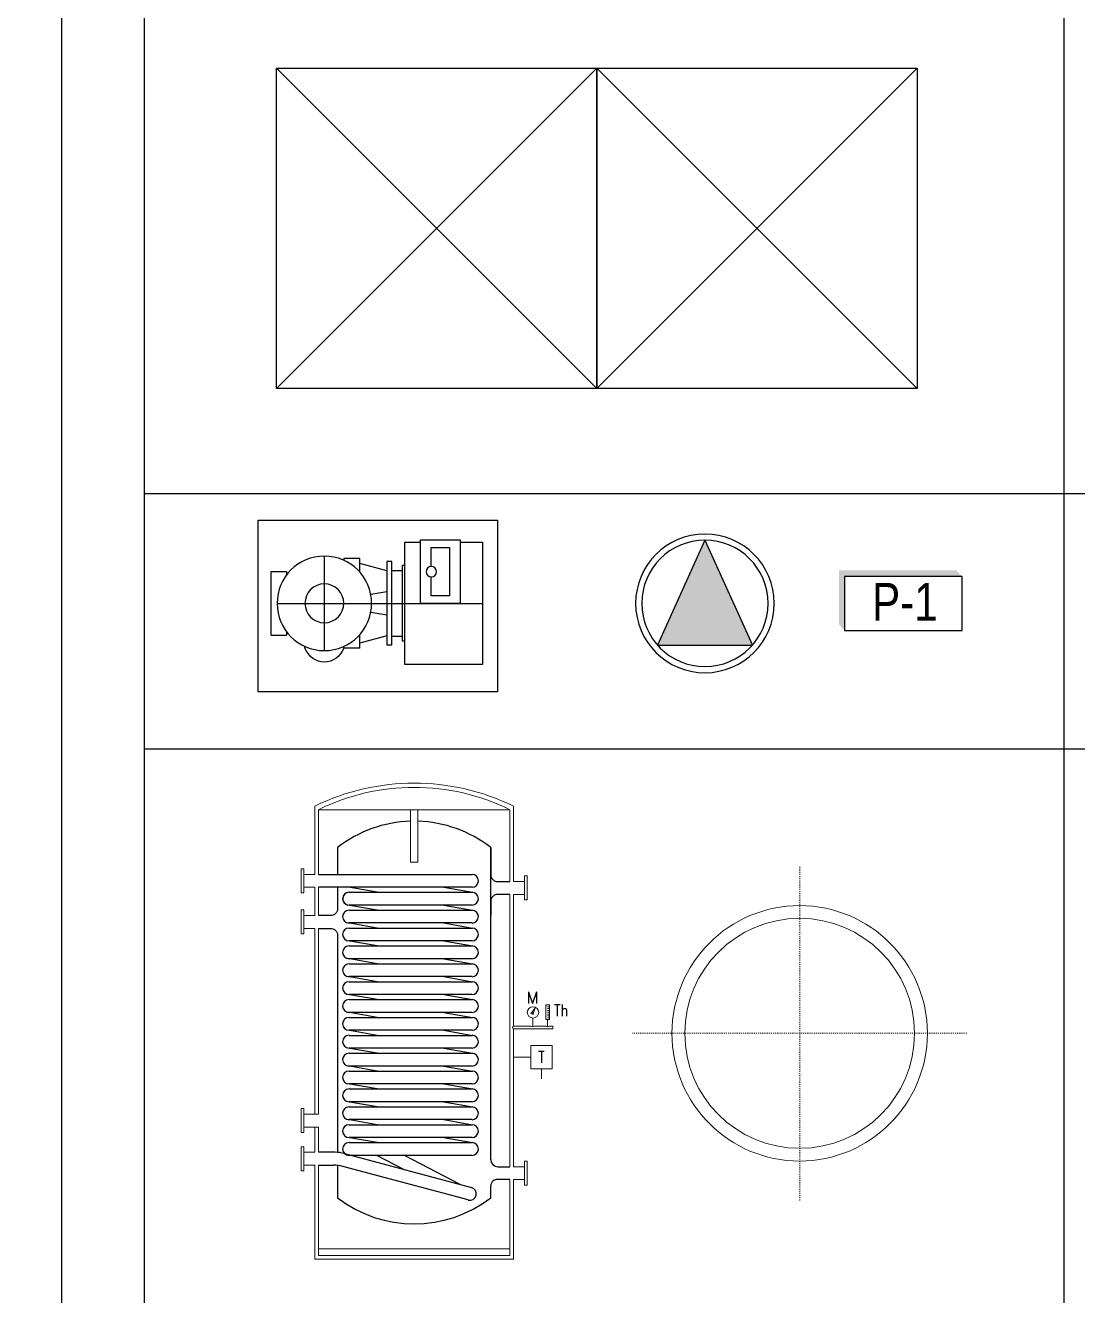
# Model space of a CAD drawing. Header units: centimetres. Extents: x -13133 to 30552, y -2 to 4552.
# Drawn here: x 25995.5 to 26093.8, y 418.6 to 537.3 of the extents above; entities that cross this region are included whole.
import ezdxf
from ezdxf.enums import TextEntityAlignment as Align

# ---------------------------------------------------------------- set-up
doc = ezdxf.new("R2010")
doc.units = ezdxf.units.CM
for name, pattern in [('CENTER2', [1.125, 0.75, -0.125, 0.125, -0.125]), ('DASHDOT2', [0.5, 0.25, -0.125, 0, -0.125]), ('DASHED', [18, 12, -6])]:
    doc.linetypes.add(name, pattern=pattern)
for name, color, linetype in [('MEP-MAHAL', 41, 'CONTINUOUS'), ('MEP-T-CİHAZ', 111, 'CONTINUOUS'), ('MTY-CİHAZ', 135, 'CONTINUOUS'), ('MTY-TEFRIS', 15, 'CONTINUOUS'), ('ROTAS-VANA', 1, 'CONTINUOUS')]:
    doc.layers.add(name, color=color, linetype=linetype)
doc.layers.add('MTY-CİHAZ2', color=111, linetype='CONTINUOUS', lineweight=5)
doc.layers.add('Renkli Tarama', color=7, linetype='CONTINUOUS', lineweight=0)
doc.styles.add('ARIAL', font='arial.ttf', dxfattribs={"height": 1})
doc.styles.add('ROMANS', font='romanstw.shx', dxfattribs={"width": 0.7})

# ---------------------------------------------------------------- blocks, each defined once
blk = doc.blocks.new('A$C197C6EC5')
at = {"layer": 'MEP-T-CİHAZ', "color": 1, "extrusion": (5e-16, 1, 0)}
for p, q in [((15.75, 11.95), (15.75, -11.95)), ((30.94, 11.95), (15.75, 11.95)), ((30.94, -11.95), (30.94, 11.95)), ((15.75, 7.4), (15.28, 7.4)), ((15.28, 7.4), (15.28, -7.4)), ((26.6, 0.05), (18.82, 0.05)), ((18.82, 0.05), (18.82, -12.45)), ((26.6, -12.45), (26.6, 0.05)), ((20.89, -1.45), (20.89, -5.2)), ((24.53, -1.45), (20.89, -1.45)), ((24.53, -10.95), (24.53, -1.45)), ((15.75, -7.4), (15.28, -7.4)), ((20.89, -7.2), (20.89, -10.95)), ((15.75, -11.95), (18.82, -11.95)), ((20.89, -10.95), (24.53, -10.95)), ((26.6, -11.95), (30.94, -11.95)), ((18.82, -12.45), (26.6, -12.45))]:
    blk.add_line(p, q, dxfattribs=at)
at = {"layer": 'MEP-T-CİHAZ'}
for p, q in [((-3.81, 8.79), (-3.81, 8.43)), ((0, 9.25), (0, -9.25)), ((3.81, 8.79), (3.81, 8.43)), ((12.2, -8.17), (12.2, 8.17)), ((13.2, 8.17), (13.2, -8.17)), ((-10.4, 6.25), (-10.4, -6.25)), ((13.2, 6.4), (13.2, -6.4)), ((-9.25, 0), (30.94, 0)), ((12.2, 2.3), (9.07, 1.8)), ((9.07, -1.8), (12.2, -2.3)), ((3.81, -8.79), (3.81, -8.43))]:
    blk.add_line(p, q, dxfattribs=at)
at = {"layer": 'MEP-T-CİHAZ', "extrusion": (5e-16, 1, 0)}
for p, q in [((6.94, 8.79), (3.81, 8.79)), ((6.94, 8.79), (6.94, 6.12)), ((12.2, 6.34), (6.94, 7.78)), ((13.2, 8.17), (12.2, 8.17)), ((-10.4, 6.25), (-7.4, 6.25)), ((-7.4, 5.55), (-7.4, 6.25)), ((13.2, 6.4), (15.28, 6.4)), ((-10.4, -6.25), (-7.4, -6.25)), ((-7.4, -6.25), (-7.4, -5.55)), ((6.94, -6.12), (6.94, -8.79)), ((12.2, -6.34), (6.94, -7.78)), ((13.2, -6.4), (15.28, -6.4)), ((6.94, -8.79), (3.81, -8.79)), ((13.2, -8.17), (12.2, -8.17))]:
    blk.add_line(p, q, dxfattribs=at)
at = {"layer": 'MEP-T-CİHAZ'}
blk.add_lwpolyline([(33.93, 17.31), (-12.99, 17.31), (-12.99, -16.31), (33.93, -16.31)], close=True, dxfattribs=at)
for radius in [9.25, 3.8]:
    blk.add_circle((0, 0), radius, dxfattribs=at)
for start_param, end_param in [(0, 1.098664), (-1.098664, 0)]:
    blk.add_ellipse((0, 6.52), major_axis=(0, 4.98), ratio=0.858754, start_param=start_param, end_param=end_param, dxfattribs=at)
at = {"layer": 'MEP-T-CİHAZ', "color": 1}
blk.add_ellipse((20.94, -6.2), major_axis=(1.04, 0), ratio=0.963543, start_param=-1.570796, end_param=4.712389, dxfattribs=at)
blk = doc.blocks.new('A$C6C89785C')
at = {"layer": 'MTY-CİHAZ2', "lineweight": -3}
blk.add_hatch(color=41, dxfattribs=at).paths.add_polyline_path([(0, -2), (15.52, -36.21), (-15.52, -36.21)])
at = {"layer": 'MTY-CİHAZ2', "color": 41, "lineweight": -3}
for p, q in [((0, -2), (-15.52, -36.21)), ((0, -2), (15.52, -36.21)), ((15.52, -36.21), (-15.52, -36.21))]:
    blk.add_line(p, q, dxfattribs=at)
at = {"layer": 'MTY-CİHAZ2', "lineweight": -3}
for radius in [22.62, 20.62]:
    blk.add_circle((0, -22.62), radius, dxfattribs=at)
blk = doc.blocks.new('A$C2BED6122')
at = {"layer": 'MEP-MAHAL', "color": 8}
for p, q in [((30.3, 549.7), (30.3, 513.6)), ((30.3, 125.3), (30.3, 82.1)), ((244.4, 123.4), (260.4, 123.4)), ((260.4, 106.3), (244.4, 106.3))]:
    blk.add_line(p, q, dxfattribs=at)
at = {"layer": 'MEP-MAHAL', "color": 41, "ltscale": 0.01}
for p, q in [((4.8, 513.6), (209.8, 513.6)), ((209.8, 496.5), (4.8, 496.5)), ((83.2, 489.8), (44.9, 496.5)), ((172.3, 496.5), (210.6, 489.8)), ((45.7, 489.8), (209.8, 489.8)), ((83.2, 465.9), (44.2, 472.8)), ((209.8, 472.6), (45.7, 472.6)), ((45.7, 465.9), (209.8, 465.9)), ((172.3, 472.6), (210.6, 465.9)), ((83.2, 442), (44.2, 448.9)), ((209.8, 448.8), (45.7, 448.8)), ((45.7, 442), (209.8, 442)), ((172.3, 448.8), (210.6, 442)), ((83.2, 418.2), (44.2, 425)), ((209.8, 424.9), (45.7, 424.9)), ((172.3, 424.9), (210.6, 418.2)), ((45.7, 418.2), (209.8, 418.2)), ((83.2, 394.3), (44.2, 401.2)), ((209.8, 401.1), (45.7, 401.1)), ((45.7, 394.3), (209.8, 394.3)), ((172.3, 401.1), (210.6, 394.3)), ((83.2, 370.4), (44.2, 377.3)), ((209.8, 377.2), (45.7, 377.2)), ((172.3, 377.2), (210.6, 370.4)), ((45.7, 370.4), (209.8, 370.4)), ((83.2, 346.6), (44.2, 353.5)), ((209.8, 353.3), (45.7, 353.3)), ((45.7, 346.6), (209.8, 346.6)), ((172.3, 353.3), (210.6, 346.6)), ((83.2, 322.7), (44.2, 329.6)), ((209.8, 329.5), (45.7, 329.5)), ((45.7, 322.7), (209.8, 322.7)), ((172.3, 329.5), (210.6, 322.7)), ((83.2, 298.8), (44.2, 305.7)), ((209.8, 305.6), (45.7, 305.6)), ((172.3, 305.6), (210.6, 298.8)), ((45.7, 298.8), (209.8, 298.8)), ((83.2, 275), (44.2, 281.9)), ((209.8, 281.7), (45.7, 281.7)), ((45.7, 275), (209.8, 275)), ((172.3, 281.7), (210.6, 275)), ((83.2, 251.1), (44.2, 258)), ((209.8, 257.9), (45.7, 257.9)), ((172.3, 257.9), (210.6, 251.1)), ((45.7, 251.1), (209.8, 251.1)), ((83.2, 227.3), (44.2, 234.1)), ((209.8, 234), (45.7, 234)), ((45.7, 227.3), (209.8, 227.3)), ((172.3, 234), (210.6, 227.3)), ((83.2, 203.4), (44.2, 210.3)), ((209.8, 210.1), (45.7, 210.1)), ((172.3, 210.1), (210.6, 203.4)), ((45.7, 203.4), (209.8, 203.4)), ((83.2, 179.5), (44.2, 186.4)), ((209.8, 186.3), (45.7, 186.3)), ((45.7, 179.5), (209.8, 179.5)), ((172.3, 186.3), (210.6, 179.5)), ((83.2, 155.7), (44.2, 162.5)), ((209.8, 162.4), (45.7, 162.4)), ((45.7, 155.7), (209.8, 155.7)), ((172.3, 162.4), (210.6, 155.7)), ((27.1, 142.7), (4.8, 142.7)), ((39.5, 141.1), (209.3, 95.6)), ((209.8, 138.6), (45.7, 138.6)), ((118, 120.1), (82.6, 138.6)), ((194, 99.7), (119.5, 138.6)), ((4.8, 125.6), (24.9, 125.6)), ((204.8, 79.1), (37.2, 124))]:
    blk.add_line(p, q, dxfattribs=at)
at = {"layer": 'MEP-MAHAL', "color": 8}
for points in [[(234.8, 549.7), (234.8, 513.7, 0.414214), (244.4, 504.1), (260.4, 504.1)], [(30.3, 496.5), (30.3, 468.3, -0.414214), (20.8, 458.7), (4.8, 458.7)], [(260.4, 487), (244.4, 487, 0.414214), (234.8, 477.4), (234.8, 459.2)], [(4.8, 441.6), (20.8, 441.6, -0.414214), (30.3, 432.1), (30.3, 142.6)]]:
    blk.add_lwpolyline(points, format="xyb", dxfattribs=at)
for points in [[(234.8, 133), (234.8, 549.7)], [(234.8, 82.1), (234.8, 98.2)]]:
    blk.add_lwpolyline(points, dxfattribs=at)
for centre, radius, start, end in [((132.6, 417.6), 167, 91.689, 127.7399), ((132.6, 417.6), 167, 52.2601, 88.311), ((244.4, 133), 9.55, 180, 270), ((243.3, 98), 8.43, 82.4077, 178.5036), ((132.6, 214.2), 167, 232.2601, 307.7399)]:
    blk.add_arc(centre, radius, start, end, dxfattribs=at)
at = {"layer": 'MEP-MAHAL', "color": 41, "ltscale": 0.01}
for centre, radius, start, end in [((209.8, 505.1), 8.56, 270, 90), ((45.7, 481.2), 8.56, 90, 270), ((45.7, 481.2), 8.56, 90, 260), ((209.8, 481.2), 8.56, 270, 90), ((45.7, 457.3), 8.56, 90, 270), ((209.8, 457.3), 8.56, 270, 90), ((45.7, 433.5), 8.56, 90, 270), ((209.8, 433.5), 8.56, 270, 90), ((45.7, 409.6), 8.56, 90, 270), ((209.8, 409.6), 8.56, 270, 90), ((45.7, 385.7), 8.56, 90, 270), ((209.8, 385.7), 8.56, 270, 90), ((45.7, 361.9), 8.56, 90, 270), ((209.8, 361.9), 8.56, 270, 90), ((45.7, 338), 8.56, 90, 270), ((209.8, 338), 8.56, 270, 90), ((45.7, 314.2), 8.56, 90, 270), ((209.8, 314.2), 8.56, 270, 90), ((45.7, 290.3), 8.56, 90, 270), ((209.8, 290.3), 8.56, 270, 90), ((45.7, 266.4), 8.56, 90, 270), ((209.8, 266.4), 8.56, 270, 90), ((45.7, 242.6), 8.56, 90, 270), ((209.8, 242.6), 8.56, 270, 90), ((45.7, 218.7), 8.56, 90, 270), ((209.8, 218.7), 8.56, 270, 90), ((45.7, 194.8), 8.56, 90, 270), ((209.8, 194.8), 8.56, 270, 90), ((45.7, 171), 8.56, 90, 270), ((209.8, 171), 8.56, 270, 90), ((45.7, 147.1), 8.56, 90, 270), ((209.8, 147.1), 8.56, 270, 90), ((27.1, 95), 47.7, 75, 90), ((24.9, 77.9), 47.7, 75, 90), ((207, 87.3), 8.56, 255, 75)]:
    blk.add_arc(centre, radius, start, end, dxfattribs=at)
at = {"layer": 'MTY-CİHAZ2'}
for p, q in [((0, 513.6), (-14.9, 513.6)), ((-14.9, 513.6), (-14.9, 496.5)), ((-14.9, 496.5), (0, 496.5)), ((280.1, 504.1), (280.1, 487)), ((-14.9, 458.7), (-14.9, 441.6)), ((4.8, 193.6, -2), (-14.9, 193.6, -2)), ((-14.9, 193.6, -2), (-14.9, 176.5, -2)), ((-14.9, 176.5, -2), (4.8, 176.5, -2)), ((0, 142.7), (-14.9, 142.7)), ((-14.9, 142.7), (-14.9, 125.6)), ((-14.9, 125.6), (0, 125.6)), ((0, 125.6), (0, 0)), ((280.1, 123.4), (280.1, 106.3))]:
    blk.add_line(p, q, dxfattribs=at)
at = {"layer": 'MTY-CİHAZ2', "color": 41}
for p, q in [((313.2, 339.5), (308.2, 339.5)), ((308.2, 339.5), (308.2, 319.9)), ((313.2, 319.9), (313.2, 339.5)), ((288.5, 327.7), (294, 335.5)), ((291.2, 329.5), (288.5, 327.7)), ((294, 335.5), (291.1, 326.2)), ((291.1, 326.2), (291.2, 329.5)), ((310.7, 337), (313.2, 337)), ((310.7, 334.6), (313.2, 334.6)), ((310.7, 332.1), (313.2, 332.1)), ((310.7, 329.6), (313.2, 329.6)), ((310.7, 327.2), (313.2, 327.2)), ((310.7, 324.8), (313.2, 324.8)), ((310.7, 322.3), (313.2, 322.3)), ((265.2, 311.1), (288.8, 311.1)), ((265.2, 307.4), (317.6, 307.4)), ((291, 321.9), (291, 310.3)), ((293.2, 311.1), (308.6, 311.1)), ((308.2, 319.9), (313.2, 319.9)), ((310.7, 319.9), (310.7, 310.1)), ((312.9, 311.1), (317.6, 311.1)), ((317.6, 311.1), (317.6, 307.4)), ((288.2, 269.6), (265.2, 269.6))]:
    blk.add_line(p, q, dxfattribs=at)
at = {"layer": 'MTY-CİHAZ2'}
for points in [[(0, 604.8), (0, 513.6)], [(260.4, 504.1), (260.4, 600), (4.8, 600), (4.8, 513.6)], [(4.8, 600), (4.8, 600), (260.4, 600), (260.4, 600)], [(265.2, 504.1), (265.2, 604.8)], [(0, 496.5), (0, 458.7)], [(4.8, 496.5), (4.8, 458.7)], [(265.2, 504.1), (280.1, 504.1)], [(260.4, 123.4), (260.4, 487)], [(265.2, 311.1), (265.2, 487)], [(280.1, 487), (265.2, 487)], [(0, 458.7), (-14.9, 458.7)], [(-14.9, 441.6), (0, 441.6)], [(0, 441.6), (0, 193.6)], [(4.8, 441.6), (4.8, 193.6)], [(265.2, 123.4), (265.2, 307.4)], [(0, 176.5), (0, 142.7)], [(4.8, 176.5), (4.8, 142.7)], [(4.8, 125.6), (4.8, 14)], [(265.2, 123.4), (280.1, 123.4)], [(0, 0), (265.2, 0), (265.2, 106.3)], [(260.4, 14), (260.4, 106.3)], [(280.1, 106.3), (265.2, 106.3)]]:
    blk.add_lwpolyline(points, dxfattribs=at)
for points in [[(137.5, 600), (127.7, 600), (127.7, 530.1), (137.5, 530.1)], [(-14.9, 521.1), (-18.1, 521.1), (-18.1, 489.1), (-14.9, 489.1)], [(280.1, 511.6), (283.3, 511.6), (283.3, 479.5), (280.1, 479.5)], [(-14.9, 466.2), (-18.1, 466.2), (-18.1, 434.2), (-14.9, 434.2)], [(-14.9, 150.2), (-18.1, 150.2), (-18.1, 118.2), (-14.9, 118.2)], [(280.1, 130.9), (283.3, 130.9), (283.3, 98.9), (280.1, 98.9)], [(260.4, 14), (4.8, 14), (4.8, 4.8), (260.4, 4.8)]]:
    blk.add_lwpolyline(points, close=True, dxfattribs=at)
at = {"layer": 'MTY-CİHAZ2', "color": 41, "elevation": -2.1}
blk.add_lwpolyline([(288.2, 285.1), (316.8, 285.1), (316.8, 254.1), (288.2, 254.1)], close=True, dxfattribs=at)
blk.add_lwpolyline([(302.5, 254.1), (302.5, 240.8)], dxfattribs=at)
at = {"layer": 'MTY-CİHAZ2', "elevation": -2}
blk.add_lwpolyline([(-14.9, 201.1), (-18.1, 201.1), (-18.1, 169.1), (-14.9, 169.1)], close=True, dxfattribs=at)
at = {"layer": 'MTY-CİHAZ2', "color": 41}
blk.add_circle((291.2, 329.5, -2.1), 7.6, dxfattribs=at)
at = {"layer": 'MTY-CİHAZ2'}
for centre, radius, start, end in [((132.6, 333.9), 301.6, 63.9246, 116.0754), ((132.6, 340.3), 289.5, 63.8011, 116.1989)]:
    blk.add_arc(centre, radius, start, end, dxfattribs=at)
at = {"layer": 'MTY-CİHAZ2', "color": 41}
for centre, radius, start, end in [((266.1, 309.2, -2.1), 2.03, 113.5417, 243.4671), ((291, 313.8, -2.1), 3.46, 231.3036, 308.6964), ((310.7, 313.8, -2.1), 3.46, 231.3036, 308.6964)]:
    blk.add_arc(centre, radius, start, end, dxfattribs=at)
at = {"layer": 'MTY-CİHAZ2', "color": 41, "style": 'ROMANS'}
blk.add_text('M', height=15.6, dxfattribs=at).set_placement((290.7, 341.4, -2.1), align=Align.CENTER)
at = {"layer": 'MTY-CİHAZ2', "color": 41, "style": 'ROMANS', "width": 0.8}
for s, height, p in [('Th', 15.58, (328.7, 324.5, -2.1)), ('T', 15.6, (302.5, 262, -2.1))]:
    blk.add_text(s, height=height, dxfattribs=at).set_placement(p, align=Align.CENTER)
blk = doc.blocks.new('A$C01226573')
at = {"layer": 'MTY-CİHAZ2', "color": 41, "linetype": 'DASHDOT2'}
for p, q in [((0, -65.44), (0, 65.44)), ((-65.44, 0), (65.44, 0))]:
    blk.add_line(p, q, dxfattribs=at)
at = {"layer": 'MTY-CİHAZ2'}
blk.add_circle((0, 0), 50, dxfattribs=at)
at = {"layer": 'MTY-CİHAZ2', "color": 41}
blk.add_circle((0, 0), 45, dxfattribs=at)
blk = doc.blocks.new('SIHHİ DETAYLAR')
at = {"layer": 'MTY-CİHAZ2', "lineweight": -3}
h = blk.add_hatch(color=256, dxfattribs=at)
h.paths.add_polyline_path([(492.45, 186.36), (492.98, 185.81), (482, 185.81), (481.47, 186.36), (481.47, 186.36)])
h.paths.add_polyline_path([(481.47, 186.36), (482, 185.81), (482, 180.76), (481.47, 181.31)])
at = {"layer": 'MTY-CİHAZ'}
for p, q in [((416.6, 7.72), (416.6, 387.68)), ((502.48, 387.68), (502.48, 76.98)), ((416.6, 193.56), (776.63, 193.56)), ((416.6, 169.7), (776.63, 169.7))]:
    blk.add_line(p, q, dxfattribs=at)
for points in [[(0, 0), (408.88, 0), (408.88, 1500), (0, 1500)], [(408.88, 856.6), (784.35, 856.6), (784.35, 0), (408.88, 0)]]:
    blk.add_lwpolyline(points, close=True, dxfattribs=at)
at = {"layer": 'MTY-CİHAZ2', "lineweight": -3}
blk.add_lwpolyline([(492.98, 185.81), (482, 185.81), (482, 180.76), (492.98, 180.76)], close=True, dxfattribs=at)
at = {"layer": 'MTY-TEFRIS', "color": 3, "linetype": 'DASHED', "ltscale": 20}
for p, q in [((428.94, 233.27), (458.86, 203.35)), ((458.86, 233.27), (428.94, 203.35)), ((458.86, 233.27), (488.78, 203.35)), ((488.78, 233.27), (458.86, 203.35))]:
    blk.add_line(p, q, dxfattribs=at)
at = {"layer": 'MTY-TEFRIS', "color": 2}
for points in [[(458.86, 203.35), (428.94, 203.35), (428.94, 233.27), (458.86, 233.27)], [(488.78, 203.35), (458.86, 203.35), (458.86, 233.27), (488.78, 233.27)]]:
    blk.add_lwpolyline(points, close=True, dxfattribs=at)
at = {"layer": 'MTY-CİHAZ2'}
for name, p, xscale, yscale, zscale, rotation in [('A$C197C6EC5', (433.4, 183.29), -0.4771091917101538, 0.4771091917101535, 0.4771091917101533, 180), ('A$C01226573', (477.8, 143.13), 0.2385545958550769, 0.2385545958550769, 0.2385545958550769, 90.00000000003224)]:
    blk.add_blockref(name, p, dxfattribs=dict(at, xscale=xscale, yscale=yscale, zscale=zscale, rotation=rotation))
at = {"layer": 'MTY-CİHAZ2', "xscale": -0.2862655150242406, "yscale": 0.2862655150259763, "zscale": 0.286265515026092}
blk.add_blockref('A$C6C89785C', (468.95, 189.76), dxfattribs=at)
at = {"layer": 'MTY-CİHAZ2', "linetype": 'CENTER2', "ltscale": 2, "xscale": 0.0699760147845262, "yscale": 0.0699760147845262, "zscale": 0.0699760147845262}
blk.add_blockref('A$C2BED6122', (432.51, 122.03), dxfattribs=at)
at = {"layer": 'MTY-CİHAZ2', "color": 41, "lineweight": -3, "style": 'ARIAL', "width": 0.8}
blk.add_text('P-1', height=3.527, dxfattribs=at).set_placement((487.63, 181.67), align=Align.CENTER)
blk = doc.blocks.new('MTY-SIHHİ DETAYLAR')
at = {"layer": 'Renkli Tarama'}
blk.add_blockref('SIHHİ DETAYLAR', (257713.28, -444848.48), dxfattribs=at)

msp = doc.modelspace()

# ---------------------------------------------------------------- block references
at = {"layer": 'ROTAS-VANA'}
msp.add_blockref('MTY-SIHHİ DETAYLAR', (-232123.28, 445148.48), dxfattribs=at)

doc.saveas('drawing.dxf')
